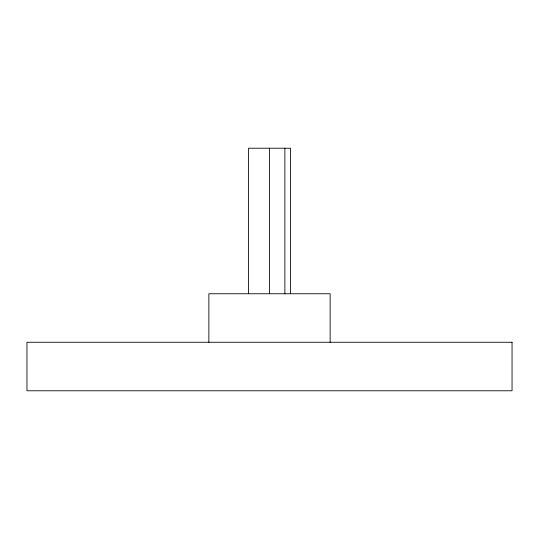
<?xml version="1.0" encoding="UTF-8"?>
<svg xmlns="http://www.w3.org/2000/svg" width="539" height="539" viewBox="0 0 539 539"><rect width="100%" height="100%" fill="white"/><g stroke="black" fill="none" stroke-linecap="round" stroke-linejoin="round"><path stroke-width="0.81" d="M330.137 342.265L330.137 293.755L208.862 293.755L208.862 342.265M290.508 293.755L290.508 148.225L248.492 148.225L248.492 293.755M284.875 148.225L284.875 293.755M269.5 148.225L269.5 293.755M512.05 342.265L26.95 342.265L26.95 390.775L512.05 390.775L512.05 342.265"/></g></svg>
